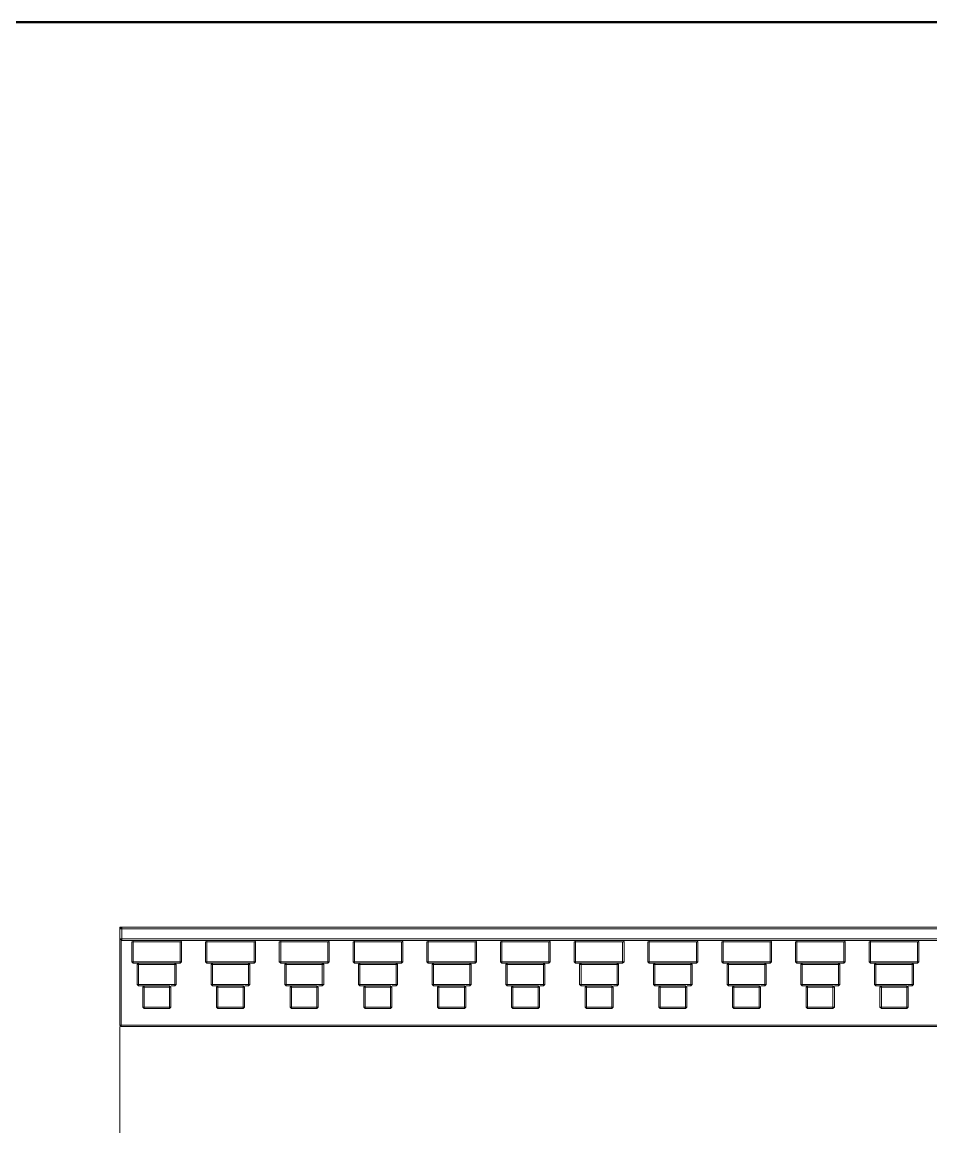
# Model space of a CAD drawing. Header units: metres. Extents: x 10 to 831, y 10 to 584.
# Drawn here: x 185.4 to 265.7, y 486.3 to 584 of the extents above; entities that cross this region are included whole.
import ezdxf

# ---------------------------------------------------------------- set-up
doc = ezdxf.new("R2010")
doc.units = ezdxf.units.M
doc.layers.add('FRAME', color=7, linetype='Continuous', lineweight=50)
doc.layers.add('VIS', color=8, linetype='Continuous', lineweight=13)

msp = doc.modelspace()

# ---------------------------------------------------------------- linework, layer by layer
at = {"layer": 'FRAME'}
msp.add_lwpolyline([(10, 10), (831, 10), (831, 584), (10, 584), (10, 10)], close=True, dxfattribs=at)
at = {"layer": 'VIS'}
for p, q in [((194, 504), (194, 504)), ((422, 504), (194, 504)), ((194, 504), (422, 504)), ((194, 504), (194, 503.92)), ((194, 504), (422, 504)), ((422, 504), (194, 504)), ((194, 504), (194, 503.92)), ((194, 504), (194, 504)), ((194.12, 504), (194, 503.88)), ((194.16, 504), (194, 503.84)), ((194.12, 504), (194.12, 503.94)), ((194.12, 504), (194.2, 504)), ((194.12, 504), (194.12, 504)), ((421.88, 504), (194.12, 504)), ((194.16, 503.84), (194.16, 504)), ((194.16, 504), (194.16, 503.92)), ((421.84, 504), (194.16, 504)), ((194.16, 504), (194.16, 504)), ((194.16, 504), (421.84, 504)), ((194, 503.88), (194.06, 503.88)), ((194, 503.88), (194, 503.7992)), ((194, 503.84), (194.16, 503.84)), ((194, 503.84), (194, 502.96)), ((194.16, 503.84), (421.84, 503.84)), ((194.16, 502.96), (194.16, 503.84)), ((194.16, 502.96), (194, 502.96)), ((194, 502.96), (194.16, 502.8)), ((194, 502.96), (194, 502.96)), ((194, 502.9108), (194, 495.32)), ((194.12, 495.32), (194.12, 502.83)), ((194.16, 502.8), (194.16, 502.96)), ((421.84, 502.96), (194.16, 502.96)), ((194.16, 502.8), (421.84, 502.8)), ((195.0572, 502.68), (195.1772, 502.68)), ((195.0572, 502.68), (195.0572, 500.92)), ((195.1772, 502.68), (195.1772, 502.74)), ((195.1772, 500.92), (195.1772, 502.68)), ((195.1772, 502.68), (199.3372, 502.68)), ((199.3372, 502.68), (199.4572, 502.68)), ((199.3372, 502.68), (199.3372, 500.92)), ((199.4572, 502.68), (199.3972, 502.74)), ((199.4572, 502.68), (199.3972, 502.68)), ((199.4572, 502.68), (199.4572, 502.68)), ((199.4572, 500.92), (199.4572, 502.68)), ((199.4572, 502.68), (199.4572, 500.92)), ((201.5716, 502.68), (201.6916, 502.68)), ((201.5716, 502.68), (201.5716, 500.92)), ((201.6916, 502.68), (201.6916, 502.74)), ((201.6916, 500.92), (201.6916, 502.68)), ((201.6916, 502.68), (205.8516, 502.68)), ((205.8516, 502.68), (205.9716, 502.68)), ((205.8516, 502.68), (205.8516, 500.92)), ((205.9716, 502.68), (205.9116, 502.74)), ((205.9716, 502.68), (205.9116, 502.68)), ((205.9716, 500.92), (205.9716, 502.68)), ((205.9716, 502.68), (205.9716, 502.68)), ((205.9716, 502.68), (205.9716, 500.92)), ((208.0856, 502.68), (208.2056, 502.68)), ((208.0856, 502.68), (208.0856, 500.92)), ((208.2056, 502.68), (208.2056, 502.74)), ((208.2056, 500.92), (208.2056, 502.68)), ((208.2056, 502.68), (212.3656, 502.68)), ((212.3656, 502.68), (212.4856, 502.68)), ((212.3656, 502.68), (212.3656, 500.92)), ((212.4856, 502.68), (212.4256, 502.74)), ((212.4856, 502.68), (212.4256, 502.68)), ((212.4856, 502.68), (212.4856, 502.68)), ((212.4856, 500.92), (212.4856, 502.68)), ((212.4856, 502.68), (212.4856, 500.92)), ((214.6, 502.68), (214.72, 502.68)), ((214.6, 502.68), (214.6, 500.92)), ((214.72, 502.68), (214.72, 502.74)), ((214.72, 500.92), (214.72, 502.68)), ((214.72, 502.68), (218.88, 502.68)), ((218.88, 502.68), (219, 502.68)), ((218.88, 502.68), (218.88, 500.92)), ((219, 502.68), (218.94, 502.74)), ((219, 502.68), (218.94, 502.68)), ((219, 500.92), (219, 502.68)), ((219, 502.68), (219, 502.68)), ((219, 502.68), (219, 500.92)), ((221.1144, 502.68), (221.2344, 502.68)), ((221.1144, 502.68), (221.1144, 500.92)), ((221.2344, 502.68), (221.2344, 502.74)), ((221.2344, 500.92), (221.2344, 502.68)), ((221.2344, 502.68), (225.3944, 502.68)), ((225.3944, 502.68), (225.5144, 502.68)), ((225.3944, 502.68), (225.3944, 500.92)), ((225.5144, 502.68), (225.4544, 502.74)), ((225.5144, 502.68), (225.4544, 502.68)), ((225.5144, 502.68), (225.5144, 502.68)), ((225.5144, 500.92), (225.5144, 502.68)), ((225.5144, 502.68), (225.5144, 500.92)), ((227.6284, 502.68), (227.7488, 502.68)), ((227.6284, 502.68), (227.6284, 500.92)), ((227.7488, 502.68), (227.7488, 502.74)), ((227.7488, 500.92), (227.7488, 502.68)), ((227.7488, 502.68), (231.9084, 502.68)), ((231.9084, 502.68), (232.0284, 502.68)), ((231.9084, 502.68), (231.9084, 500.92)), ((232.0284, 502.68), (231.9684, 502.74)), ((232.0284, 502.68), (231.9684, 502.68)), ((232.0284, 500.92), (232.0284, 502.68)), ((232.0284, 502.68), (232.0284, 502.68)), ((232.0284, 502.68), (232.0284, 500.92)), ((234.1428, 502.68), (234.2628, 502.68)), ((234.1428, 502.68), (234.1428, 500.92)), ((234.2628, 502.68), (234.2628, 502.74)), ((234.2628, 500.92), (234.2628, 502.68)), ((234.2628, 502.68), (238.4228, 502.68)), ((238.4228, 502.68), (238.5428, 502.68)), ((238.4228, 502.68), (238.4228, 500.92)), ((238.5428, 502.68), (238.4828, 502.74)), ((238.5428, 502.68), (238.4828, 502.68)), ((238.5428, 502.68), (238.5428, 502.68)), ((238.5428, 500.92), (238.5428, 502.68)), ((238.5428, 502.68), (238.5428, 500.92)), ((240.6572, 502.68), (240.7772, 502.68)), ((240.6572, 502.68), (240.6572, 500.92)), ((240.7772, 502.68), (240.7772, 502.74)), ((240.7772, 500.92), (240.7772, 502.68)), ((240.7772, 502.68), (244.9372, 502.68)), ((244.9372, 502.68), (245.0572, 502.68)), ((244.9372, 502.68), (244.9372, 500.92)), ((245.0572, 502.68), (244.9972, 502.74)), ((245.0572, 502.68), (244.9972, 502.68)), ((245.0572, 500.92), (245.0572, 502.68)), ((245.0572, 502.68), (245.0572, 502.68)), ((245.0572, 502.68), (245.0572, 500.92)), ((247.1716, 502.68), (247.2916, 502.68)), ((247.1716, 502.68), (247.1716, 500.92)), ((247.2916, 502.68), (247.2916, 502.74)), ((247.2916, 500.92), (247.2916, 502.68)), ((247.2916, 502.68), (251.4516, 502.68)), ((251.4516, 502.68), (251.5716, 502.68)), ((251.4516, 502.68), (251.4516, 500.92)), ((251.5716, 502.68), (251.5116, 502.74)), ((251.5716, 502.68), (251.5116, 502.68)), ((251.5716, 502.68), (251.5716, 502.68)), ((251.5716, 500.92), (251.5716, 502.68)), ((251.5716, 502.68), (251.5716, 500.92)), ((253.6856, 502.68), (253.8056, 502.68)), ((253.6856, 502.68), (253.6856, 500.92)), ((253.8056, 502.68), (253.8056, 502.74)), ((253.8056, 500.92), (253.8056, 502.68)), ((253.8056, 502.68), (257.9656, 502.68)), ((257.9656, 502.68), (258.0856, 502.68)), ((257.9656, 502.68), (257.9656, 500.92)), ((258.0856, 502.68), (258.0256, 502.74)), ((258.0856, 502.68), (258.0256, 502.68)), ((258.0856, 500.92), (258.0856, 502.68)), ((258.0856, 502.68), (258.0856, 502.68)), ((258.0856, 502.68), (258.0856, 500.92)), ((260.2, 502.68), (260.32, 502.68)), ((260.2, 502.68), (260.2, 500.92)), ((260.32, 502.68), (260.32, 502.74)), ((260.32, 500.92), (260.32, 502.68)), ((260.32, 502.68), (264.48, 502.68)), ((264.48, 502.68), (264.6, 502.68)), ((264.48, 502.68), (264.48, 500.92)), ((264.6, 502.68), (264.54, 502.74)), ((264.6, 502.68), (264.54, 502.68)), ((264.6, 502.68), (264.6, 502.68)), ((264.6, 500.92), (264.6, 502.68)), ((264.6, 502.68), (264.6, 500.92)), ((195.1772, 500.92), (195.0572, 500.92)), ((195.0572, 500.92), (195.1772, 500.8)), ((195.0572, 500.92), (195.0572, 500.92)), ((195.1772, 500.8), (195.1772, 500.92)), ((199.3372, 500.92), (195.1772, 500.92)), ((195.1772, 500.8), (199.3372, 500.8)), ((195.6572, 500.8), (195.5372, 500.68)), ((195.5372, 500.68), (195.6572, 500.68)), ((195.5372, 500.68), (195.5372, 498.92)), ((195.6572, 500.68), (195.6572, 500.8)), ((195.6572, 500.8), (195.6572, 500.8)), ((198.8572, 500.8), (195.6572, 500.8)), ((195.6572, 500.68), (198.8572, 500.68)), ((195.6572, 498.92), (195.6572, 500.68)), ((198.8572, 500.8), (198.8572, 500.68)), ((198.9772, 500.68), (198.8572, 500.8)), ((198.8572, 500.8), (198.8572, 500.8)), ((198.8572, 500.68), (198.9772, 500.68)), ((198.8572, 500.68), (198.8572, 498.92)), ((198.9772, 498.92), (198.9772, 500.68)), ((198.9772, 500.68), (198.9772, 500.68)), ((199.3372, 500.8), (199.4572, 500.92)), ((199.4572, 500.92), (199.3372, 500.92)), ((199.3372, 500.92), (199.3372, 500.8)), ((199.3372, 500.8), (199.3372, 500.8)), ((199.4572, 500.92), (199.3972, 500.86)), ((199.4572, 500.92), (199.4572, 500.92)), ((201.6916, 500.92), (201.5716, 500.92)), ((201.5716, 500.92), (201.6916, 500.8)), ((201.5716, 500.92), (201.5716, 500.92)), ((201.6916, 500.8), (201.6916, 500.92)), ((205.8516, 500.92), (201.6916, 500.92)), ((201.6916, 500.8), (205.8516, 500.8)), ((202.1716, 500.8), (202.0516, 500.68)), ((202.0516, 500.68), (202.1716, 500.68)), ((202.0516, 500.68), (202.0516, 498.92)), ((202.1716, 500.68), (202.1716, 500.8)), ((202.1716, 500.8), (202.1716, 500.8)), ((205.3716, 500.8), (202.1716, 500.8)), ((202.1716, 500.68), (205.3716, 500.68)), ((202.1716, 498.92), (202.1716, 500.68)), ((205.3716, 500.8), (205.3716, 500.68)), ((205.4916, 500.68), (205.3716, 500.8)), ((205.3716, 500.8), (205.3716, 500.8)), ((205.3716, 500.68), (205.4916, 500.68)), ((205.3716, 500.68), (205.3716, 498.92)), ((205.4916, 500.68), (205.4916, 500.68)), ((205.4916, 498.92), (205.4916, 500.68)), ((205.8516, 500.8), (205.9716, 500.92)), ((205.9716, 500.92), (205.8516, 500.92)), ((205.8516, 500.92), (205.8516, 500.8)), ((205.8516, 500.8), (205.8516, 500.8)), ((205.9716, 500.92), (205.9116, 500.86)), ((205.9716, 500.92), (205.9716, 500.92)), ((208.2056, 500.92), (208.0856, 500.92)), ((208.0856, 500.92), (208.2056, 500.8)), ((208.0856, 500.92), (208.0856, 500.92)), ((208.2056, 500.8), (208.2056, 500.92)), ((212.3656, 500.92), (208.2056, 500.92)), ((208.2056, 500.8), (212.3656, 500.8)), ((208.6856, 500.8), (208.5656, 500.68)), ((208.5656, 500.68), (208.6856, 500.68)), ((208.5656, 500.68), (208.5656, 498.92)), ((208.6856, 500.68), (208.6856, 500.8)), ((208.6856, 500.8), (208.6856, 500.8)), ((211.8856, 500.8), (208.6856, 500.8)), ((208.6856, 500.68), (211.8856, 500.68)), ((208.6856, 498.92), (208.6856, 500.68)), ((211.8856, 500.8), (211.8856, 500.68)), ((212.0056, 500.68), (211.8856, 500.8)), ((211.8856, 500.8), (211.8856, 500.8)), ((211.8856, 500.68), (212.0056, 500.68)), ((211.8856, 500.68), (211.8856, 498.92)), ((212.0056, 498.92), (212.0056, 500.68)), ((212.0056, 500.68), (212.0056, 500.68)), ((212.3656, 500.8), (212.4856, 500.92)), ((212.4856, 500.92), (212.3656, 500.92)), ((212.3656, 500.92), (212.3656, 500.8)), ((212.3656, 500.8), (212.3656, 500.8)), ((212.4856, 500.92), (212.4256, 500.86)), ((212.4856, 500.92), (212.4856, 500.92)), ((214.72, 500.92), (214.6, 500.92)), ((214.6, 500.92), (214.72, 500.8)), ((214.6, 500.92), (214.6, 500.92)), ((214.72, 500.8), (214.72, 500.92)), ((218.88, 500.92), (214.72, 500.92)), ((214.72, 500.8), (218.88, 500.8)), ((215.2, 500.8), (215.08, 500.68)), ((215.08, 500.68), (215.2, 500.68)), ((215.08, 500.68), (215.08, 498.92)), ((215.2, 500.68), (215.2, 500.8)), ((215.2, 500.8), (215.2, 500.8)), ((218.4, 500.8), (215.2, 500.8)), ((215.2, 500.68), (218.4, 500.68)), ((215.2, 498.92), (215.2, 500.68)), ((218.4, 500.8), (218.4, 500.68)), ((218.52, 500.68), (218.4, 500.8)), ((218.4, 500.8), (218.4, 500.8)), ((218.4, 500.68), (218.52, 500.68)), ((218.4, 500.68), (218.4, 498.92)), ((218.52, 500.68), (218.52, 500.68)), ((218.52, 498.92), (218.52, 500.68)), ((218.88, 500.8), (219, 500.92)), ((219, 500.92), (218.88, 500.92)), ((218.88, 500.92), (218.88, 500.8)), ((218.88, 500.8), (218.88, 500.8)), ((219, 500.92), (218.94, 500.86)), ((219, 500.92), (219, 500.92)), ((221.2344, 500.92), (221.1144, 500.92)), ((221.1144, 500.92), (221.2344, 500.8)), ((221.1144, 500.92), (221.1144, 500.92)), ((221.2344, 500.8), (221.2344, 500.92)), ((225.3944, 500.92), (221.2344, 500.92)), ((221.2344, 500.8), (225.3944, 500.8)), ((221.7144, 500.8), (221.5944, 500.68)), ((221.5944, 500.68), (221.7144, 500.68)), ((221.5944, 500.68), (221.5944, 498.92)), ((221.7144, 500.68), (221.7144, 500.8)), ((221.7144, 500.8), (221.7144, 500.8)), ((224.9144, 500.8), (221.7144, 500.8)), ((221.7144, 500.68), (224.9144, 500.68)), ((221.7144, 498.92), (221.7144, 500.68)), ((224.9144, 500.8), (224.9144, 500.68)), ((225.0344, 500.68), (224.9144, 500.8)), ((224.9144, 500.8), (224.9144, 500.8)), ((224.9144, 500.68), (225.0344, 500.68)), ((224.9144, 500.68), (224.9144, 498.92)), ((225.0344, 498.92), (225.0344, 500.68)), ((225.0344, 500.68), (225.0344, 500.68)), ((225.3944, 500.8), (225.5144, 500.92)), ((225.5144, 500.92), (225.3944, 500.92)), ((225.3944, 500.92), (225.3944, 500.8)), ((225.3944, 500.8), (225.3944, 500.8)), ((225.5144, 500.92), (225.4544, 500.86)), ((225.5144, 500.92), (225.5144, 500.92)), ((227.7488, 500.92), (227.6284, 500.92)), ((227.6284, 500.92), (227.7488, 500.8)), ((227.6284, 500.92), (227.6284, 500.92)), ((227.7488, 500.8), (227.7488, 500.92)), ((231.9084, 500.92), (227.7488, 500.92)), ((227.7488, 500.8), (231.9084, 500.8)), ((228.2288, 500.8), (228.1084, 500.68)), ((228.1084, 500.68), (228.2288, 500.68)), ((228.1084, 500.68), (228.1084, 498.92)), ((228.2288, 500.68), (228.2288, 500.8)), ((228.2288, 500.8), (228.2288, 500.8)), ((231.4288, 500.8), (228.2288, 500.8)), ((228.2288, 500.68), (231.4288, 500.68)), ((228.2288, 498.92), (228.2288, 500.68)), ((231.4288, 500.8), (231.4288, 500.68)), ((231.5484, 500.68), (231.4288, 500.8)), ((231.4288, 500.8), (231.4288, 500.8)), ((231.4288, 500.68), (231.5484, 500.68)), ((231.4288, 500.68), (231.4288, 498.92)), ((231.5484, 500.68), (231.5484, 500.68)), ((231.5484, 498.92), (231.5484, 500.68)), ((231.9084, 500.8), (232.0284, 500.92)), ((232.0284, 500.92), (231.9084, 500.92)), ((231.9084, 500.92), (231.9084, 500.8)), ((231.9084, 500.8), (231.9084, 500.8)), ((232.0284, 500.92), (231.9684, 500.86)), ((232.0284, 500.92), (232.0284, 500.92)), ((234.2628, 500.92), (234.1428, 500.92)), ((234.1428, 500.92), (234.2628, 500.8)), ((234.1428, 500.92), (234.1428, 500.92)), ((234.2628, 500.8), (234.2628, 500.92)), ((238.4228, 500.92), (234.2628, 500.92)), ((234.2628, 500.8), (238.4228, 500.8)), ((234.7428, 500.8), (234.6228, 500.68)), ((234.6228, 500.68), (234.7428, 500.68)), ((234.6228, 500.68), (234.6228, 498.92)), ((234.7428, 500.68), (234.7428, 500.8)), ((234.7428, 500.8), (234.7428, 500.8)), ((237.9428, 500.8), (234.7428, 500.8)), ((234.7428, 500.68), (237.9428, 500.68)), ((234.7428, 498.92), (234.7428, 500.68)), ((237.9428, 500.8), (237.9428, 500.68)), ((238.0628, 500.68), (237.9428, 500.8)), ((237.9428, 500.8), (237.9428, 500.8)), ((237.9428, 500.68), (238.0628, 500.68)), ((237.9428, 500.68), (237.9428, 498.92)), ((238.0628, 498.92), (238.0628, 500.68)), ((238.0628, 500.68), (238.0628, 500.68)), ((238.4228, 500.8), (238.5428, 500.92)), ((238.5428, 500.92), (238.4228, 500.92)), ((238.4228, 500.92), (238.4228, 500.8)), ((238.4228, 500.8), (238.4228, 500.8)), ((238.5428, 500.92), (238.4828, 500.86)), ((238.5428, 500.92), (238.5428, 500.92)), ((240.7772, 500.92), (240.6572, 500.92)), ((240.6572, 500.92), (240.7772, 500.8)), ((240.6572, 500.92), (240.6572, 500.92)), ((240.7772, 500.8), (240.7772, 500.92)), ((244.9372, 500.92), (240.7772, 500.92)), ((240.7772, 500.8), (244.9372, 500.8)), ((241.2572, 500.8), (241.1372, 500.68)), ((241.1372, 500.68), (241.2572, 500.68)), ((241.1372, 500.68), (241.1372, 498.92)), ((241.2572, 500.68), (241.2572, 500.8)), ((241.2572, 500.8), (241.2572, 500.8)), ((244.4572, 500.8), (241.2572, 500.8)), ((241.2572, 500.68), (244.4572, 500.68)), ((241.2572, 498.92), (241.2572, 500.68)), ((244.4572, 500.8), (244.4572, 500.68)), ((244.5772, 500.68), (244.4572, 500.8)), ((244.4572, 500.8), (244.4572, 500.8)), ((244.4572, 500.68), (244.5772, 500.68)), ((244.4572, 500.68), (244.4572, 498.92)), ((244.5772, 500.68), (244.5772, 500.68)), ((244.5772, 498.92), (244.5772, 500.68)), ((244.9372, 500.8), (245.0572, 500.92)), ((245.0572, 500.92), (244.9372, 500.92)), ((244.9372, 500.92), (244.9372, 500.8)), ((244.9372, 500.8), (244.9372, 500.8)), ((245.0572, 500.92), (244.9972, 500.86)), ((245.0572, 500.92), (245.0572, 500.92)), ((247.2916, 500.92), (247.1716, 500.92)), ((247.1716, 500.92), (247.2916, 500.8)), ((247.1716, 500.92), (247.1716, 500.92)), ((247.2916, 500.8), (247.2916, 500.92)), ((251.4516, 500.92), (247.2916, 500.92)), ((247.2916, 500.8), (251.4516, 500.8)), ((247.7716, 500.8), (247.6516, 500.68)), ((247.6516, 500.68), (247.7716, 500.68)), ((247.6516, 500.68), (247.6516, 498.92)), ((247.7716, 500.68), (247.7716, 500.8)), ((247.7716, 500.8), (247.7716, 500.8)), ((250.9716, 500.8), (247.7716, 500.8)), ((247.7716, 500.68), (250.9716, 500.68)), ((247.7716, 498.92), (247.7716, 500.68)), ((250.9716, 500.8), (250.9716, 500.68)), ((251.0916, 500.68), (250.9716, 500.8)), ((250.9716, 500.8), (250.9716, 500.8)), ((250.9716, 500.68), (251.0916, 500.68)), ((250.9716, 500.68), (250.9716, 498.92)), ((251.0916, 498.92), (251.0916, 500.68)), ((251.0916, 500.68), (251.0916, 500.68)), ((251.4516, 500.8), (251.5716, 500.92)), ((251.5716, 500.92), (251.4516, 500.92)), ((251.4516, 500.92), (251.4516, 500.8)), ((251.4516, 500.8), (251.4516, 500.8)), ((251.5716, 500.92), (251.5116, 500.86)), ((251.5716, 500.92), (251.5716, 500.92)), ((253.8056, 500.92), (253.6856, 500.92)), ((253.6856, 500.92), (253.8056, 500.8)), ((253.6856, 500.92), (253.6856, 500.92)), ((253.8056, 500.8), (253.8056, 500.92)), ((257.9656, 500.92), (253.8056, 500.92)), ((253.8056, 500.8), (257.9656, 500.8)), ((254.2856, 500.8), (254.1656, 500.68)), ((254.1656, 500.68), (254.2856, 500.68)), ((254.1656, 500.68), (254.1656, 498.92)), ((254.2856, 500.68), (254.2856, 500.8)), ((254.2856, 500.8), (254.2856, 500.8)), ((257.4856, 500.8), (254.2856, 500.8)), ((254.2856, 500.68), (257.4856, 500.68)), ((254.2856, 498.92), (254.2856, 500.68)), ((257.4856, 500.8), (257.4856, 500.68)), ((257.6056, 500.68), (257.4856, 500.8)), ((257.4856, 500.8), (257.4856, 500.8)), ((257.4856, 500.68), (257.6056, 500.68)), ((257.4856, 500.68), (257.4856, 498.92)), ((257.6056, 500.68), (257.6056, 500.68)), ((257.6056, 498.92), (257.6056, 500.68)), ((257.9656, 500.8), (258.0856, 500.92)), ((258.0856, 500.92), (257.9656, 500.92)), ((257.9656, 500.92), (257.9656, 500.8)), ((257.9656, 500.8), (257.9656, 500.8)), ((258.0856, 500.92), (258.0256, 500.86)), ((258.0856, 500.92), (258.0856, 500.92)), ((260.32, 500.92), (260.2, 500.92)), ((260.2, 500.92), (260.32, 500.8)), ((260.2, 500.92), (260.2, 500.92)), ((260.32, 500.8), (260.32, 500.92)), ((264.48, 500.92), (260.32, 500.92)), ((260.32, 500.8), (264.48, 500.8)), ((260.8, 500.8), (260.68, 500.68)), ((260.68, 500.68), (260.8, 500.68)), ((260.68, 500.68), (260.68, 498.92)), ((260.8, 500.68), (260.8, 500.8)), ((260.8, 500.8), (260.8, 500.8)), ((264, 500.8), (260.8, 500.8)), ((260.8, 500.68), (264, 500.68)), ((260.8, 498.92), (260.8, 500.68)), ((264, 500.8), (264, 500.68)), ((264.12, 500.68), (264, 500.8)), ((264, 500.8), (264, 500.8)), ((264, 500.68), (264.12, 500.68)), ((264, 500.68), (264, 498.92)), ((264.12, 498.92), (264.12, 500.68)), ((264.12, 500.68), (264.12, 500.68)), ((264.48, 500.8), (264.6, 500.92)), ((264.6, 500.92), (264.48, 500.92)), ((264.48, 500.92), (264.48, 500.8)), ((264.48, 500.8), (264.48, 500.8)), ((264.6, 500.92), (264.54, 500.86)), ((264.6, 500.92), (264.6, 500.92)), ((195.6572, 498.92), (195.5372, 498.92)), ((195.5372, 498.92), (195.6572, 498.8)), ((195.5372, 498.92), (195.5372, 498.92)), ((195.6572, 498.8), (195.6572, 498.92)), ((198.8572, 498.92), (195.6572, 498.92)), ((195.6572, 498.8), (196.0784, 498.8)), ((196.1372, 498.8), (196.0172, 498.68)), ((196.0172, 498.68), (196.1372, 498.68)), ((196.0172, 498.68), (196.0172, 496.92)), ((196.1372, 498.68), (196.1372, 498.8)), ((198.3772, 498.8), (196.1372, 498.8)), ((196.1372, 498.8), (196.1372, 498.8)), ((196.1372, 498.68), (198.3772, 498.68)), ((196.1372, 496.92), (196.1372, 498.68)), ((198.3772, 498.8), (198.3772, 498.68)), ((198.4972, 498.68), (198.3772, 498.8)), ((198.3772, 498.68), (198.4972, 498.68)), ((198.3772, 498.68), (198.3772, 496.92)), ((198.4972, 498.68), (198.4972, 498.68)), ((198.4972, 496.92), (198.4972, 498.68)), ((198.5204, 498.8), (198.8572, 498.8)), ((198.8572, 498.8), (198.9772, 498.92)), ((198.9772, 498.92), (198.8572, 498.92)), ((198.8572, 498.92), (198.8572, 498.8)), ((198.8572, 498.8), (198.8572, 498.8)), ((198.9772, 498.92), (198.9772, 498.92)), ((202.1716, 498.92), (202.0516, 498.92)), ((202.0516, 498.92), (202.1716, 498.8)), ((202.0516, 498.92), (202.0516, 498.92)), ((202.1716, 498.8), (202.1716, 498.92)), ((205.3716, 498.92), (202.1716, 498.92)), ((202.1716, 498.8), (202.5924, 498.8)), ((202.6516, 498.8), (202.5316, 498.68)), ((202.5316, 498.68), (202.6516, 498.68)), ((202.5316, 498.68), (202.5316, 496.92)), ((202.6516, 498.68), (202.6516, 498.8)), ((204.8916, 498.8), (202.6516, 498.8)), ((202.6516, 498.8), (202.6516, 498.8)), ((202.6516, 498.68), (204.8916, 498.68)), ((202.6516, 496.92), (202.6516, 498.68)), ((204.8916, 498.8), (204.8916, 498.68)), ((205.0116, 498.68), (204.8916, 498.8)), ((204.8916, 498.68), (205.0116, 498.68)), ((204.8916, 498.68), (204.8916, 496.92)), ((205.0116, 496.92), (205.0116, 498.68)), ((205.0116, 498.68), (205.0116, 498.68)), ((205.0344, 498.8), (205.3716, 498.8)), ((205.3716, 498.8), (205.4916, 498.92)), ((205.4916, 498.92), (205.3716, 498.92)), ((205.3716, 498.92), (205.3716, 498.8)), ((205.3716, 498.8), (205.3716, 498.8)), ((205.4916, 498.92), (205.4916, 498.92)), ((208.6856, 498.92), (208.5656, 498.92)), ((208.5656, 498.92), (208.6856, 498.8)), ((208.5656, 498.92), (208.5656, 498.92)), ((208.6856, 498.8), (208.6856, 498.92)), ((211.8856, 498.92), (208.6856, 498.92)), ((208.6856, 498.8), (209.1068, 498.8)), ((209.1656, 498.8), (209.0456, 498.68)), ((209.0456, 498.68), (209.1656, 498.68)), ((209.0456, 498.68), (209.0456, 496.92)), ((209.1656, 498.68), (209.1656, 498.8)), ((211.4056, 498.8), (209.1656, 498.8)), ((209.1656, 498.8), (209.1656, 498.8)), ((209.1656, 498.68), (211.4056, 498.68)), ((209.1656, 496.92), (209.1656, 498.68)), ((211.4056, 498.8), (211.4056, 498.68)), ((211.5256, 498.68), (211.4056, 498.8)), ((211.4056, 498.68), (211.5256, 498.68)), ((211.4056, 498.68), (211.4056, 496.92)), ((211.5256, 498.68), (211.5256, 498.68)), ((211.5256, 496.92), (211.5256, 498.68)), ((211.5488, 498.8), (211.8856, 498.8)), ((211.8856, 498.8), (212.0056, 498.92)), ((212.0056, 498.92), (211.8856, 498.92)), ((211.8856, 498.92), (211.8856, 498.8)), ((211.8856, 498.8), (211.8856, 498.8)), ((212.0056, 498.92), (212.0056, 498.92)), ((215.2, 498.92), (215.08, 498.92)), ((215.08, 498.92), (215.2, 498.8)), ((215.08, 498.92), (215.08, 498.92)), ((215.2, 498.8), (215.2, 498.92)), ((218.4, 498.92), (215.2, 498.92)), ((215.2, 498.8), (215.6212, 498.8)), ((215.68, 498.8), (215.56, 498.68)), ((215.56, 498.68), (215.68, 498.68)), ((215.56, 498.68), (215.56, 496.92)), ((215.68, 498.68), (215.68, 498.8)), ((217.92, 498.8), (215.68, 498.8)), ((215.68, 498.8), (215.68, 498.8)), ((215.68, 498.68), (217.92, 498.68)), ((215.68, 496.92), (215.68, 498.68)), ((217.92, 498.8), (217.92, 498.68)), ((218.04, 498.68), (217.92, 498.8)), ((217.92, 498.68), (218.04, 498.68)), ((217.92, 498.68), (217.92, 496.92)), ((218.04, 496.92), (218.04, 498.68)), ((218.04, 498.68), (218.04, 498.68)), ((218.0632, 498.8), (218.4, 498.8)), ((218.4, 498.8), (218.52, 498.92)), ((218.52, 498.92), (218.4, 498.92)), ((218.4, 498.92), (218.4, 498.8)), ((218.4, 498.8), (218.4, 498.8)), ((218.52, 498.92), (218.52, 498.92)), ((221.7144, 498.92), (221.5944, 498.92)), ((221.5944, 498.92), (221.7144, 498.8)), ((221.5944, 498.92), (221.5944, 498.92)), ((221.7144, 498.8), (221.7144, 498.92)), ((224.9144, 498.92), (221.7144, 498.92)), ((221.7144, 498.8), (222.1352, 498.8)), ((222.1944, 498.8), (222.0744, 498.68)), ((222.0744, 498.68), (222.1944, 498.68)), ((222.0744, 498.68), (222.0744, 496.92)), ((222.1944, 498.68), (222.1944, 498.8)), ((224.4344, 498.8), (222.1944, 498.8)), ((222.1944, 498.8), (222.1944, 498.8)), ((222.1944, 498.68), (224.4344, 498.68)), ((222.1944, 496.92), (222.1944, 498.68)), ((224.4344, 498.8), (224.4344, 498.68)), ((224.5544, 498.68), (224.4344, 498.8)), ((224.4344, 498.68), (224.5544, 498.68)), ((224.4344, 498.68), (224.4344, 496.92)), ((224.5544, 498.68), (224.5544, 498.68)), ((224.5544, 496.92), (224.5544, 498.68)), ((224.5776, 498.8), (224.9144, 498.8)), ((224.9144, 498.8), (225.0344, 498.92)), ((225.0344, 498.92), (224.9144, 498.92)), ((224.9144, 498.92), (224.9144, 498.8)), ((224.9144, 498.8), (224.9144, 498.8)), ((225.0344, 498.92), (225.0344, 498.92)), ((228.2288, 498.92), (228.1084, 498.92)), ((228.1084, 498.92), (228.2288, 498.8)), ((228.1084, 498.92), (228.1084, 498.92)), ((228.2288, 498.8), (228.2288, 498.92)), ((231.4288, 498.92), (228.2288, 498.92)), ((228.2288, 498.8), (228.6496, 498.8)), ((228.7084, 498.8), (228.5888, 498.68)), ((228.5888, 498.68), (228.7084, 498.68)), ((228.5888, 498.68), (228.5888, 496.92)), ((228.7084, 498.68), (228.7084, 498.8)), ((230.9488, 498.8), (228.7084, 498.8)), ((228.7084, 498.8), (228.7084, 498.8)), ((228.7084, 498.68), (230.9488, 498.68)), ((228.7084, 496.92), (228.7084, 498.68)), ((230.9488, 498.8), (230.9488, 498.68)), ((231.0684, 498.68), (230.9488, 498.8)), ((230.9488, 498.68), (231.0684, 498.68)), ((230.9488, 498.68), (230.9488, 496.92)), ((231.0684, 496.92), (231.0684, 498.68)), ((231.0684, 498.68), (231.0684, 498.68)), ((231.0916, 498.8), (231.4288, 498.8)), ((231.4288, 498.8), (231.5484, 498.92)), ((231.5484, 498.92), (231.4288, 498.92)), ((231.4288, 498.92), (231.4288, 498.8)), ((231.4288, 498.8), (231.4288, 498.8)), ((231.5484, 498.92), (231.5484, 498.92)), ((234.7428, 498.92), (234.6228, 498.92)), ((234.6228, 498.92), (234.7428, 498.8)), ((234.6228, 498.92), (234.6228, 498.92)), ((234.7428, 498.8), (234.7428, 498.92)), ((237.9428, 498.92), (234.7428, 498.92)), ((234.7428, 498.8), (235.164, 498.8)), ((235.2228, 498.8), (235.1028, 498.68)), ((235.1028, 498.68), (235.2228, 498.68)), ((235.1028, 498.68), (235.1028, 496.92)), ((235.2228, 498.68), (235.2228, 498.8)), ((237.4628, 498.8), (235.2228, 498.8)), ((235.2228, 498.8), (235.2228, 498.8)), ((235.2228, 498.68), (237.4628, 498.68)), ((235.2228, 496.92), (235.2228, 498.68)), ((237.4628, 498.8), (237.4628, 498.68)), ((237.5828, 498.68), (237.4628, 498.8)), ((237.4628, 498.68), (237.5828, 498.68)), ((237.4628, 498.68), (237.4628, 496.92)), ((237.5828, 498.68), (237.5828, 498.68)), ((237.5828, 496.92), (237.5828, 498.68)), ((237.606, 498.8), (237.9428, 498.8)), ((237.9428, 498.8), (238.0628, 498.92)), ((238.0628, 498.92), (237.9428, 498.92)), ((237.9428, 498.92), (237.9428, 498.8)), ((237.9428, 498.8), (237.9428, 498.8)), ((238.0628, 498.92), (238.0628, 498.92)), ((241.2572, 498.92), (241.1372, 498.92)), ((241.1372, 498.92), (241.2572, 498.8)), ((241.1372, 498.92), (241.1372, 498.92)), ((241.2572, 498.8), (241.2572, 498.92)), ((244.4572, 498.92), (241.2572, 498.92)), ((241.2572, 498.8), (241.6784, 498.8)), ((241.7372, 498.8), (241.6172, 498.68)), ((241.6172, 498.68), (241.7372, 498.68)), ((241.6172, 498.68), (241.6172, 496.92)), ((241.7372, 498.68), (241.7372, 498.8)), ((243.9772, 498.8), (241.7372, 498.8)), ((241.7372, 498.8), (241.7372, 498.8)), ((241.7372, 498.68), (243.9772, 498.68)), ((241.7372, 496.92), (241.7372, 498.68)), ((243.9772, 498.8), (243.9772, 498.68)), ((244.0972, 498.68), (243.9772, 498.8)), ((243.9772, 498.68), (244.0972, 498.68)), ((243.9772, 498.68), (243.9772, 496.92)), ((244.0972, 496.92), (244.0972, 498.68)), ((244.0972, 498.68), (244.0972, 498.68)), ((244.1204, 498.8), (244.4572, 498.8)), ((244.4572, 498.8), (244.5772, 498.92)), ((244.5772, 498.92), (244.4572, 498.92)), ((244.4572, 498.92), (244.4572, 498.8)), ((244.4572, 498.8), (244.4572, 498.8)), ((244.5772, 498.92), (244.5772, 498.92)), ((247.7716, 498.92), (247.6516, 498.92)), ((247.6516, 498.92), (247.7716, 498.8)), ((247.6516, 498.92), (247.6516, 498.92)), ((247.7716, 498.8), (247.7716, 498.92)), ((250.9716, 498.92), (247.7716, 498.92)), ((247.7716, 498.8), (248.1924, 498.8)), ((248.2516, 498.8), (248.1316, 498.68)), ((248.1316, 498.68), (248.2516, 498.68)), ((248.1316, 498.68), (248.1316, 496.92)), ((248.2516, 498.68), (248.2516, 498.8)), ((250.4916, 498.8), (248.2516, 498.8)), ((248.2516, 498.8), (248.2516, 498.8)), ((248.2516, 498.68), (250.4916, 498.68)), ((248.2516, 496.92), (248.2516, 498.68)), ((250.4916, 498.8), (250.4916, 498.68)), ((250.6116, 498.68), (250.4916, 498.8)), ((250.4916, 498.68), (250.6116, 498.68)), ((250.4916, 498.68), (250.4916, 496.92)), ((250.6116, 498.68), (250.6116, 498.68)), ((250.6116, 496.92), (250.6116, 498.68)), ((250.6348, 498.8), (250.9716, 498.8)), ((250.9716, 498.8), (251.0916, 498.92)), ((251.0916, 498.92), (250.9716, 498.92)), ((250.9716, 498.92), (250.9716, 498.8)), ((250.9716, 498.8), (250.9716, 498.8)), ((251.0916, 498.92), (251.0916, 498.92)), ((254.2856, 498.92), (254.1656, 498.92)), ((254.1656, 498.92), (254.2856, 498.8)), ((254.1656, 498.92), (254.1656, 498.92)), ((254.2856, 498.8), (254.2856, 498.92)), ((257.4856, 498.92), (254.2856, 498.92)), ((254.2856, 498.8), (254.7068, 498.8)), ((254.7656, 498.8), (254.6456, 498.68)), ((254.6456, 498.68), (254.7656, 498.68)), ((254.6456, 498.68), (254.6456, 496.92)), ((254.7656, 498.68), (254.7656, 498.8)), ((257.0056, 498.8), (254.7656, 498.8)), ((254.7656, 498.8), (254.7656, 498.8)), ((254.7656, 498.68), (257.0056, 498.68)), ((254.7656, 496.92), (254.7656, 498.68)), ((257.0056, 498.8), (257.0056, 498.68)), ((257.1256, 498.68), (257.0056, 498.8)), ((257.0056, 498.68), (257.1256, 498.68)), ((257.0056, 498.68), (257.0056, 496.92)), ((257.1256, 496.92), (257.1256, 498.68)), ((257.1256, 498.68), (257.1256, 498.68)), ((257.1488, 498.8), (257.4856, 498.8)), ((257.4856, 498.8), (257.6056, 498.92)), ((257.6056, 498.92), (257.4856, 498.92)), ((257.4856, 498.92), (257.4856, 498.8)), ((257.4856, 498.8), (257.4856, 498.8)), ((257.6056, 498.92), (257.6056, 498.92)), ((260.8, 498.92), (260.68, 498.92)), ((260.68, 498.92), (260.8, 498.8)), ((260.68, 498.92), (260.68, 498.92)), ((260.8, 498.8), (260.8, 498.92)), ((264, 498.92), (260.8, 498.92)), ((260.8, 498.8), (261.2212, 498.8)), ((261.28, 498.8), (261.16, 498.68)), ((261.16, 498.68), (261.28, 498.68)), ((261.16, 498.68), (261.16, 496.92)), ((261.28, 498.68), (261.28, 498.8)), ((263.52, 498.8), (261.28, 498.8)), ((261.28, 498.8), (261.28, 498.8)), ((261.28, 498.68), (263.52, 498.68)), ((261.28, 496.92), (261.28, 498.68)), ((263.52, 498.8), (263.52, 498.68)), ((263.64, 498.68), (263.52, 498.8)), ((263.52, 498.68), (263.64, 498.68)), ((263.52, 498.68), (263.52, 496.92)), ((263.64, 498.68), (263.64, 498.68)), ((263.64, 496.92), (263.64, 498.68)), ((263.6632, 498.8), (264, 498.8)), ((264, 498.8), (264.12, 498.92)), ((264.12, 498.92), (264, 498.92)), ((264, 498.92), (264, 498.8)), ((264, 498.8), (264, 498.8)), ((264.12, 498.92), (264.12, 498.92)), ((196.1372, 496.92), (196.0172, 496.92)), ((196.0172, 496.92), (196.1372, 496.8)), ((196.0172, 496.92), (196.0172, 496.92)), ((196.1372, 496.8), (196.1372, 496.92)), ((198.3772, 496.92), (196.1372, 496.92)), ((196.1372, 496.8), (198.3772, 496.8)), ((198.3772, 496.8), (198.4972, 496.92)), ((198.4972, 496.92), (198.3772, 496.92)), ((198.3772, 496.92), (198.3772, 496.8)), ((198.3772, 496.8), (198.3772, 496.8)), ((198.4972, 496.92), (198.4972, 496.92)), ((202.6516, 496.92), (202.5316, 496.92)), ((202.5316, 496.92), (202.6516, 496.8)), ((202.5316, 496.92), (202.5316, 496.92)), ((202.6516, 496.8), (202.6516, 496.92)), ((204.8916, 496.92), (202.6516, 496.92)), ((202.6516, 496.8), (204.8916, 496.8)), ((204.8916, 496.8), (205.0116, 496.92)), ((205.0116, 496.92), (204.8916, 496.92)), ((204.8916, 496.92), (204.8916, 496.8)), ((204.8916, 496.8), (204.8916, 496.8)), ((205.0116, 496.92), (205.0116, 496.92)), ((209.1656, 496.92), (209.0456, 496.92)), ((209.0456, 496.92), (209.1656, 496.8)), ((209.0456, 496.92), (209.0456, 496.92)), ((209.1656, 496.8), (209.1656, 496.92)), ((211.4056, 496.92), (209.1656, 496.92)), ((209.1656, 496.8), (211.4056, 496.8)), ((211.4056, 496.8), (211.5256, 496.92)), ((211.5256, 496.92), (211.4056, 496.92)), ((211.4056, 496.92), (211.4056, 496.8)), ((211.4056, 496.8), (211.4056, 496.8)), ((211.5256, 496.92), (211.5256, 496.92)), ((215.68, 496.92), (215.56, 496.92)), ((215.56, 496.92), (215.68, 496.8)), ((215.56, 496.92), (215.56, 496.92)), ((215.68, 496.8), (215.68, 496.92)), ((217.92, 496.92), (215.68, 496.92)), ((215.68, 496.8), (217.92, 496.8)), ((217.92, 496.8), (218.04, 496.92)), ((218.04, 496.92), (217.92, 496.92)), ((217.92, 496.92), (217.92, 496.8)), ((217.92, 496.8), (217.92, 496.8)), ((218.04, 496.92), (218.04, 496.92)), ((222.1944, 496.92), (222.0744, 496.92)), ((222.0744, 496.92), (222.1944, 496.8)), ((222.0744, 496.92), (222.0744, 496.92)), ((222.1944, 496.8), (222.1944, 496.92)), ((224.4344, 496.92), (222.1944, 496.92)), ((222.1944, 496.8), (224.4344, 496.8)), ((224.4344, 496.8), (224.5544, 496.92)), ((224.5544, 496.92), (224.4344, 496.92)), ((224.4344, 496.92), (224.4344, 496.8)), ((224.4344, 496.8), (224.4344, 496.8)), ((224.5544, 496.92), (224.5544, 496.92)), ((228.7084, 496.92), (228.5888, 496.92)), ((228.5888, 496.92), (228.7084, 496.8)), ((228.5888, 496.92), (228.5888, 496.92)), ((228.7084, 496.8), (228.7084, 496.92)), ((230.9488, 496.92), (228.7084, 496.92)), ((228.7084, 496.8), (230.9488, 496.8)), ((230.9488, 496.8), (231.0684, 496.92)), ((231.0684, 496.92), (230.9488, 496.92)), ((230.9488, 496.92), (230.9488, 496.8)), ((230.9488, 496.8), (230.9488, 496.8)), ((231.0684, 496.92), (231.0684, 496.92)), ((235.2228, 496.92), (235.1028, 496.92)), ((235.1028, 496.92), (235.2228, 496.8)), ((235.1028, 496.92), (235.1028, 496.92)), ((235.2228, 496.8), (235.2228, 496.92)), ((237.4628, 496.92), (235.2228, 496.92)), ((235.2228, 496.8), (237.4628, 496.8)), ((237.4628, 496.8), (237.5828, 496.92)), ((237.5828, 496.92), (237.4628, 496.92)), ((237.4628, 496.92), (237.4628, 496.8)), ((237.4628, 496.8), (237.4628, 496.8)), ((237.5828, 496.92), (237.5828, 496.92)), ((241.7372, 496.92), (241.6172, 496.92)), ((241.6172, 496.92), (241.7372, 496.8)), ((241.6172, 496.92), (241.6172, 496.92)), ((241.7372, 496.8), (241.7372, 496.92)), ((243.9772, 496.92), (241.7372, 496.92)), ((241.7372, 496.8), (243.9772, 496.8)), ((243.9772, 496.8), (244.0972, 496.92)), ((244.0972, 496.92), (243.9772, 496.92)), ((243.9772, 496.92), (243.9772, 496.8)), ((243.9772, 496.8), (243.9772, 496.8)), ((244.0972, 496.92), (244.0972, 496.92)), ((248.2516, 496.92), (248.1316, 496.92)), ((248.1316, 496.92), (248.2516, 496.8)), ((248.1316, 496.92), (248.1316, 496.92)), ((248.2516, 496.8), (248.2516, 496.92)), ((250.4916, 496.92), (248.2516, 496.92)), ((248.2516, 496.8), (250.4916, 496.8)), ((250.4916, 496.8), (250.6116, 496.92)), ((250.6116, 496.92), (250.4916, 496.92)), ((250.4916, 496.92), (250.4916, 496.8)), ((250.4916, 496.8), (250.4916, 496.8)), ((250.6116, 496.92), (250.6116, 496.92)), ((254.7656, 496.92), (254.6456, 496.92)), ((254.6456, 496.92), (254.7656, 496.8)), ((254.6456, 496.92), (254.6456, 496.92)), ((254.7656, 496.8), (254.7656, 496.92)), ((257.0056, 496.92), (254.7656, 496.92)), ((254.7656, 496.8), (257.0056, 496.8)), ((257.0056, 496.8), (257.1256, 496.92)), ((257.1256, 496.92), (257.0056, 496.92)), ((257.0056, 496.92), (257.0056, 496.8)), ((257.0056, 496.8), (257.0056, 496.8)), ((257.1256, 496.92), (257.1256, 496.92)), ((261.28, 496.92), (261.16, 496.92)), ((261.16, 496.92), (261.28, 496.8)), ((261.16, 496.92), (261.16, 496.92)), ((261.28, 496.8), (261.28, 496.92)), ((263.52, 496.92), (261.28, 496.92)), ((261.28, 496.8), (263.52, 496.8)), ((263.52, 496.8), (263.64, 496.92)), ((263.64, 496.92), (263.52, 496.92)), ((263.52, 496.92), (263.52, 496.8)), ((263.52, 496.8), (263.52, 496.8)), ((263.64, 496.92), (263.64, 496.92)), ((194.12, 495.32), (194, 495.32)), ((194, 495.32), (194.12, 495.2)), ((194, 495.32), (194, 495.32)), ((194, 495.2), (194, 476)), ((194.12, 495.2), (194.12, 495.32)), ((421.88, 495.32), (194.12, 495.32)), ((194.12, 495.2), (421.88, 495.2))]:
    msp.add_line(p, q, dxfattribs=at)

doc.saveas('drawing.dxf')
